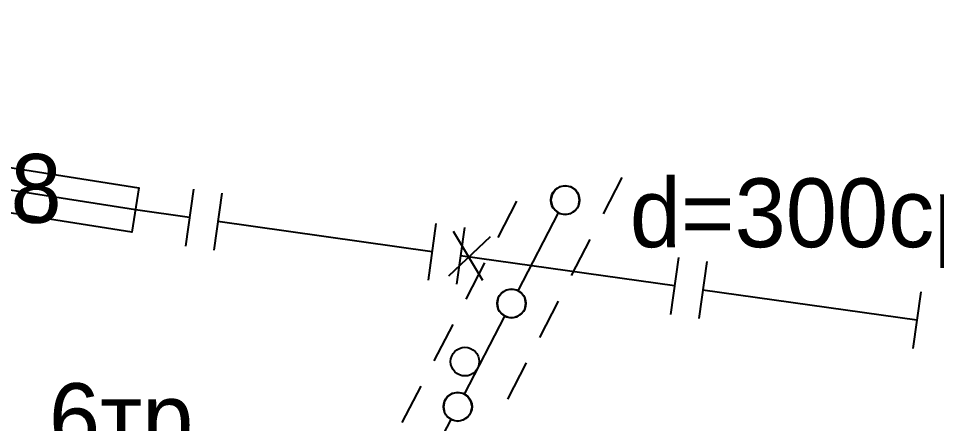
# Model space of a CAD drawing. Header units: metres. Extents: x -2743 to 126, y 13385 to 13916.
# Drawn here: x -1975.85 to -1959.83, y 13715.98 to 13723.05 of the extents above; entities that cross this region are included whole.
import ezdxf

# ---------------------------------------------------------------- set-up
doc = ezdxf.new("R2010")
doc.units = ezdxf.units.M
for name, color, linetype in [('output[1-12]_3_ДЖКХ-24_03233tp$0$Горизонтали', 7, 'Continuous'), ('output[1-12]_3_ДЖКХ-24_03233tp$0$Граница улицы', 7, 'Continuous'), ('output[1-12]_3_ДЖКХ-24_03233tp$0$Леса и газоны', 7, 'Continuous'), ('output[1-12]_3_ДЖКХ-24_03233tp$0$Ограды', 7, 'Continuous'), ('output[1-12]_3_ДЖКХ-24_03233up$0$Газопровод', 7, 'Continuous'), ('output[1-12]_3_ДЖКХ-24_03233up$0$Кабель электрический', 7, 'Continuous')]:
    doc.layers.add(name, color=color, linetype=linetype)

msp = doc.modelspace()

# ---------------------------------------------------------------- linework, layer by layer
at = {"layer": 'output[1-12]_3_ДЖКХ-24_03233tp$0$Граница улицы'}
for points in [[(-1965.319, 13720.272), (-1965.646, 13719.64)], [(-1967.477, 13719.231), (-1967.15, 13719.863)], [(-1965.875, 13719.195), (-1966.201, 13718.563)], [(-1968.034, 13718.154), (-1967.707, 13718.787)], [(-1966.43, 13718.118), (-1966.757, 13717.486)], [(-1968.592, 13717.078), (-1968.264, 13717.71)], [(-1966.986, 13717.041), (-1967.312, 13716.409)], [(-1969.149, 13716.002), (-1968.821, 13716.634)]]:
    msp.add_lwpolyline(points, dxfattribs=at)
at = {"layer": 'output[1-12]_3_ДЖКХ-24_03233tp$0$Леса и газоны'}
msp.add_circle((-1968.056, 13717.064), 0.25, dxfattribs=at)
at = {"layer": 'output[1-12]_3_ДЖКХ-24_03233tp$0$Ограды'}
for points in [[(-1966.057, 13719.88), (-1966.076, 13719.977), (-1966.13, 13720.057), (-1966.209, 13720.11), (-1966.307, 13720.13), (-1966.404, 13720.11), (-1966.484, 13720.057), (-1966.537, 13719.977), (-1966.557, 13719.88), (-1966.537, 13719.782), (-1966.484, 13719.703), (-1966.404, 13719.649), (-1966.307, 13719.63), (-1966.209, 13719.649), (-1966.13, 13719.703), (-1966.076, 13719.782), (-1966.057, 13719.88)], [(-1966.994, 13718.079), (-1967.014, 13718.176), (-1967.067, 13718.256), (-1967.147, 13718.309), (-1967.244, 13718.329), (-1967.341, 13718.309), (-1967.421, 13718.256), (-1967.474, 13718.176), (-1967.494, 13718.079), (-1967.474, 13717.981), (-1967.421, 13717.902), (-1967.341, 13717.848), (-1967.244, 13717.829), (-1967.147, 13717.848), (-1967.067, 13717.902), (-1967.014, 13717.981), (-1966.994, 13718.079)], [(-1967.931, 13716.278), (-1967.951, 13716.375), (-1968.004, 13716.455), (-1968.084, 13716.508), (-1968.181, 13716.528), (-1968.278, 13716.508), (-1968.358, 13716.455), (-1968.411, 13716.375), (-1968.431, 13716.278), (-1968.411, 13716.18), (-1968.358, 13716.101), (-1968.278, 13716.047), (-1968.181, 13716.028), (-1968.084, 13716.047), (-1968.004, 13716.101), (-1967.951, 13716.18), (-1967.931, 13716.278)]]:
    msp.add_lwpolyline(points, close=True, dxfattribs=at)
for points in [[(-1967.129, 13718.3), (-1966.422, 13719.658)], [(-1968.066, 13716.499), (-1967.359, 13717.857)], [(-1969.003, 13714.698), (-1968.297, 13716.056)]]:
    msp.add_lwpolyline(points, dxfattribs=at)
for centre in [(-1966.307, 13719.88), (-1966.307, 13719.88), (-1967.244, 13718.079), (-1967.244, 13718.079), (-1968.181, 13716.278), (-1968.181, 13716.278)]:
    msp.add_circle(centre, 0.25, dxfattribs=at)
at = {"layer": 'output[1-12]_3_ДЖКХ-24_03233up$0$Газопровод'}
for points in [[(-1992.46, 13723.049), (-1973.742, 13720.097), (-1973.866, 13719.319), (-1992.584, 13722.271), (-1992.46, 13723.049)], [(-1972.859, 13719.575), (-1973.804, 13719.708), (-1976.587, 13720.147)], [(-1972.79, 13720.07), (-1972.929, 13719.08)], [(-1972.295, 13720), (-1972.434, 13719.01)], [(-1968.63, 13718.979), (-1972.364, 13719.505)], [(-1968.561, 13719.474), (-1968.7, 13718.484)], [(-1968.065, 13719.404), (-1968.205, 13718.414)], [(-1968.337, 13718.558), (-1967.612, 13719.247)], [(-1967.743, 13718.476), (-1968.256, 13719.335)], [(-1964.401, 13718.383), (-1968.135, 13718.909)], [(-1964.331, 13718.878), (-1964.471, 13717.888)], [(-1963.836, 13718.809), (-1963.976, 13717.818)], [(-1960.172, 13717.787), (-1963.906, 13718.313)], [(-1960.102, 13718.282), (-1960.242, 13717.292)]]:
    msp.add_lwpolyline(points, dxfattribs=at)

# ---------------------------------------------------------------- texts
at = {"layer": 'output[1-12]_3_ДЖКХ-24_03233tp$0$Горизонтали'}
msp.add_text('153.18', height=1.2, dxfattribs=at).set_placement((-1979.998, 13719.484))
at = {"layer": 'output[1-12]_3_ДЖКХ-24_03233up$0$Газопровод'}
msp.add_text('d=300ср.д.ст. Б.Д.', height=1.2, dxfattribs=at).set_placement((-1965.181, 13719.059))
at = {"layer": 'output[1-12]_3_ДЖКХ-24_03233up$0$Кабель электрический'}
msp.add_text('6тр.', height=1.2, dxfattribs=at).set_placement((-1975.312, 13715.487))

doc.saveas('drawing.dxf')
